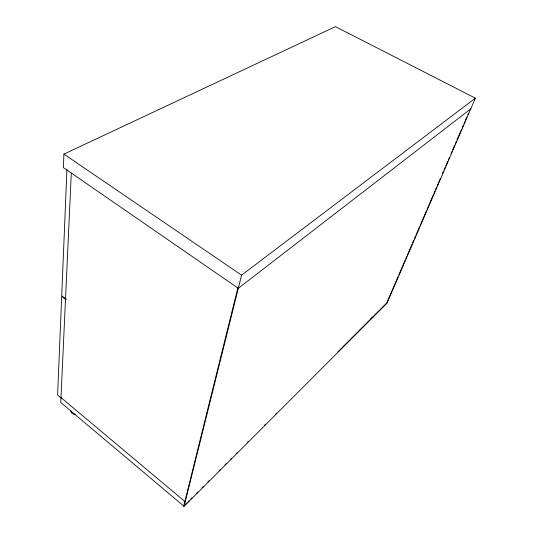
<?xml version="1.0" encoding="UTF-8"?>
<svg xmlns="http://www.w3.org/2000/svg" width="533" height="533" viewBox="0 0 533 533"><rect width="100%" height="100%" fill="white"/><g stroke="black" fill="none" stroke-linecap="round" stroke-linejoin="round"><path stroke-width="0.8" d="M71.309 173.045L60.755 402.488L184.078 506.35L387.011 303.164L475.389 98.165L335.457 26.65L63.913 154.11L63.407 167.595L238.298 288.32L470.786 108.845L470.426 108.659M66.918 169.827L61.715 295.688L66.132 299.1M237.825 287.993L183.745 506.07L186.69 503.125M184.078 506.35L241.569 275.175L475.389 98.165M337.902 351.84L386.731 302.977L398.224 276.314M398.824 274.908L405.113 260.311M405.72 258.891L406.759 256.5M407.365 255.08L412.009 244.307M412.662 242.781L413.648 240.496M414.261 239.064L415.287 236.685M415.9 235.253L419.558 226.778M420.171 225.339L426.447 210.775M427.066 209.322L428.086 206.964M428.712 205.511L433.336 194.772M433.969 193.312L434.981 190.961M435.608 189.495L436.62 187.15M437.253 185.684L440.231 178.768M442.503 173.485L443.509 171.146M444.149 169.667L445.155 167.342M445.788 165.856L447.78 161.246M448.42 159.753L449.419 157.435M451.045 153.657L452.044 151.339M452.69 149.84L454.669 145.243M455.315 143.743L456.315 141.432M456.954 139.926L461.565 129.239M462.218 127.713L463.204 125.428M463.857 123.916L464.843 121.624M465.502 120.092L466.808 117.047M467.801 114.755L468.454 113.236M190.807 499.001L191.98 497.822M196.69 493.118L197.863 491.939M201.987 487.822L203.16 486.636M207.87 481.932L209.043 480.753M219.05 470.752L220.222 469.566M224.933 464.863L226.112 463.683M230.229 459.566L231.409 458.387M236.112 453.676L237.285 452.497M247.292 442.497L248.465 441.311M264.355 425.421L265.527 424.241M275.534 414.241L276.714 413.062M63.913 154.11L241.569 275.175M66.099 299.766L61.688 296.355L57.611 395.073L61.308 398.171M60.982 397.565L184.878 501.5M372.074 317.315A3.138 2.099 23 0 1 370.795 318.801M75.286 414.194A3.931 3.151 -3.7 0 1 70.949 410.55M189.168 500.68A4.077 3.671 12.2 0 1 188.982 501.02M188.755 501.333A4.077 3.671 12.2 0 1 188.489 501.626M188.196 501.893A4.077 3.671 12.2 0 1 187.869 502.133"/></g></svg>
